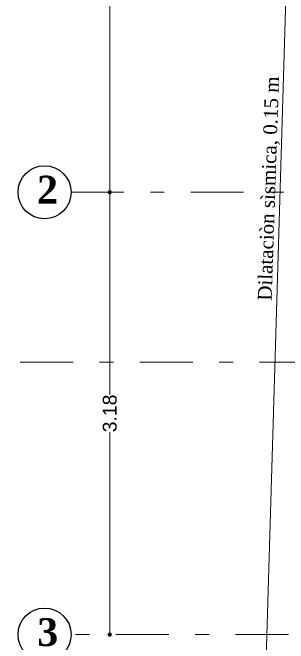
# Model space of a CAD drawing. Header units: inches. Extents: x 2908 to 3459, y -3172 to -55.
# Drawn here: x 3277.406 to 3279.393, y -199.187 to -194.646 of the extents above; entities that cross this region are included whole.
import ezdxf

# ---------------------------------------------------------------- set-up
doc = ezdxf.new("R2010")
doc.units = ezdxf.units.IN
doc.header["$MEASUREMENT"] = 0
doc.linetypes.add('DASHDOT', pattern=[25.4, 12.7, -6.35, 0, -6.35])
for name, color, linetype, lineweight in [('Capa2', 1, 'Continuous', 25), ('COTA', 1, 'Continuous', 9), ('E-EJES', 1, 'DASHDOT', 5), ('muros bajitos', 4, 'Continuous', 15)]:
    doc.layers.add(name, color=color, linetype=linetype, lineweight=lineweight)
doc.layers.add('TEXTO', color=4, linetype='Continuous')
doc.styles.add('Arial new', font='arial.ttf')
doc.styles.add('CONSTRUCTORA', font='times.ttf', dxfattribs={"height": 0.3})
doc.dimstyles.new('GUS', dxfattribs={"dimtxt": 0.1, "dimasz": 0.03, "dimexe": 0.05, "dimexo": 0.05, "dimgap": 0.005, "dimtad": 0, "dimzin": 1, "dimdsep": 46, "dimtxsty": 'Arial new', "dimblk": 'DOT', "dimcen": 0.01, "dimse1": 1, "dimse2": 1, "dimclrd": 1, "dimclre": 252, "dimclrt": 1, "dimaunit": 1, "dimadec": 0, "dimazin": 2, "dimtfac": 1, "dimtmove": 0, "dimatfit": 2, "dimldrblk": 'ARCHTICK', "dimfxl": 1, "dimlwd": -1, "dimlwe": -1, "dimarcsym": 1})

# ---------------------------------------------------------------- blocks, each defined once
blk = doc.blocks.new('_Dot')
at = {"color": 0, "linetype": 'ByBlock', "lineweight": -2}
blk.add_line((-0.5, 0), (-1, 0), dxfattribs=at)
at = {"color": 0, "linetype": 'ByBlock', "const_width": 0.5}
blk.add_lwpolyline([(-0.25, 0, 1), (0.25, 0, 1)], format="xyb", close=True, dxfattribs=at)
blk = doc.blocks.new('*D5047')
at = {"layer": 'COTA', "color": 1, "linetype": 'Continuous', "transparency": 16777216}
for p, q in [((3278.1066, -192.9329), (3278.1066, -194.2866)), ((3278.1066, -195.9095), (3278.1066, -194.5558))]:
    blk.add_line(p, q, dxfattribs=at)
at = {"layer": 'Defpoints', "color": 0, "transparency": 16777216}
for p in [(3277.8279, -192.9029), (3277.8279, -195.9395), (3278.1066, -195.9395)]:
    blk.add_point(p, dxfattribs=at)
at = {"layer": 'COTA', "color": 1, "transparency": 16777216, "xscale": 0.03, "yscale": 0.03, "zscale": 0.03}
for p, rotation in [((3278.1066, -192.9029), 90), ((3278.1066, -195.9395), 270)]:
    blk.add_blockref('_Dot', p, dxfattribs=dict(at, rotation=rotation))
at = {"layer": 'COTA', "color": 1, "transparency": 16777216, "insert": (3278.1066, -194.4212), "char_height": 0.1, "attachment_point": 5, "rotation": 90, "style": 'Arial new'}
blk.add_mtext('3.04', dxfattribs=at)
blk = doc.blocks.new('_ArchTick')
at = {"color": 0, "linetype": 'ByBlock', "const_width": 0.15}
blk.add_lwpolyline([(-0.5, -0.5), (0.5, 0.5)], dxfattribs=at)
blk = doc.blocks.new('*D5048')
at = {"layer": 'COTA', "color": 1, "linetype": 'Continuous', "transparency": 16777216}
for p, q in [((3278.1066, -195.9695), (3278.1066, -197.3968)), ((3278.1066, -199.0941), (3278.1066, -197.6667))]:
    blk.add_line(p, q, dxfattribs=at)
at = {"layer": 'Defpoints', "color": 0, "transparency": 16777216}
for p in [(3277.8279, -195.9395), (3277.8279, -199.1241), (3278.1066, -199.1241)]:
    blk.add_point(p, dxfattribs=at)
at = {"layer": 'COTA', "color": 1, "transparency": 16777216, "xscale": 0.03, "yscale": 0.03, "zscale": 0.03}
for p, rotation in [((3278.1066, -195.9395), 90), ((3278.1066, -199.1241), 270)]:
    blk.add_blockref('_Dot', p, dxfattribs=dict(at, rotation=rotation))
at = {"layer": 'COTA', "color": 1, "transparency": 16777216, "insert": (3278.1066, -197.5318), "char_height": 0.1, "attachment_point": 5, "rotation": 90, "style": 'Arial new'}
blk.add_mtext('3.18', dxfattribs=at)

msp = doc.modelspace()

# ---------------------------------------------------------------- linework, layer by layer
at = {"layer": 'Capa2'}
for centre in [(3277.6366, -195.9395), (3277.6366, -199.1241)]:
    msp.add_circle(centre, 0.1912, dxfattribs=at)
at = {"layer": 'E-EJES', "ltscale": 0.03}
for p, q in [((3277.8279, -195.9395), (3293.0976, -195.9395)), ((3276.5999, -197.1636, -7.182), (3294.3082, -197.1641, -7.182)), ((3279.3933, -199.1241), (3277.8279, -199.1241))]:
    msp.add_line(p, q, dxfattribs=at)
at = {"layer": 'muros bajitos'}
msp.add_line((3279.2236, -199.5778), (3279.4301, -192.7029), dxfattribs=at)
msp.add_line((3279.2236, -199.5778), (3279.4301, -192.7029), dxfattribs=at)

# ---------------------------------------------------------------- texts
at = {"layer": 'TEXTO', "style": 'CONSTRUCTORA'}
msp.add_text('Dilataciòn sìsmica, 0.15 m', height=0.1, rotation=88.0994, dxfattribs=at).set_placement((3279.2722, -196.7217))
at = {"layer": 'TEXTO', "char_height": 0.2, "width": 4.725521, "attachment_point": 1, "rotation": 359.9982, "style": 'CONSTRUCTORA'}
for s, insert in [('{\\fTimes New Roman|b1|i0|c0|p18;\\T1.1;2}', (3277.5823, -195.8208)), ('{\\fTimes New Roman|b1|i0|c0|p18;\\T1.1;3}', (3277.584, -199.0061))]:
    msp.add_mtext(s, dxfattribs=dict(at, insert=insert))

# ---------------------------------------------------------------- dimensions: what is measured, and where the dimension line sits
at = {"layer": 'COTA'}
for base, p1, p2, picture, middle in [((3278.1066, -195.9395), (3277.8279, -192.9029), (3277.8279, -195.9395), '*D5047', (3278.1066, -194.4212)), ((3278.1066, -199.1241), (3277.8279, -195.9395), (3277.8279, -199.1241), '*D5048', (3278.1066, -197.5318))]:
    dim = msp.add_linear_dim(base=base, p1=p1, p2=p2, angle=90, dimstyle='GUS', dxfattribs=at)
    dim.commit()
    dim.dimension.update_dxf_attribs({"geometry": picture, "text_midpoint": middle})

doc.saveas('drawing.dxf')
